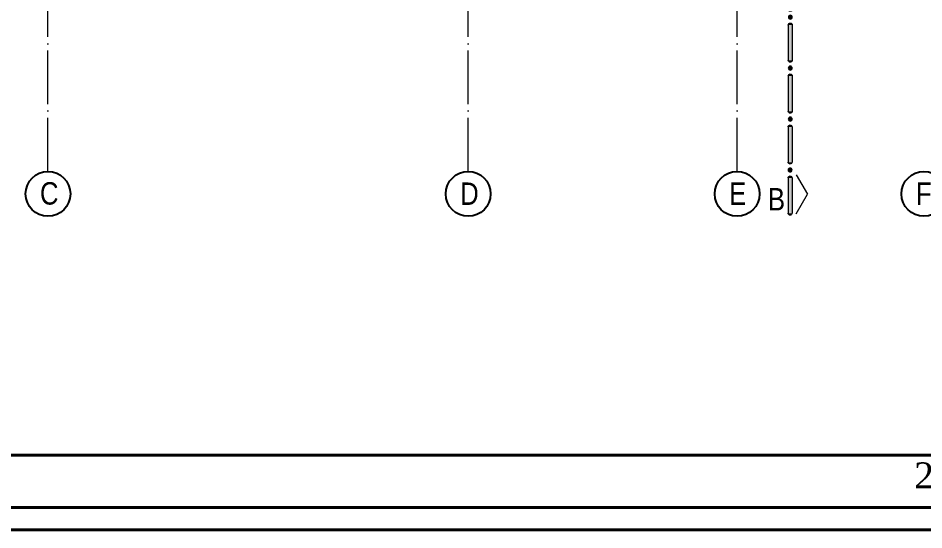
# Model space of a CAD drawing. Header units: millimetres. Extents: x 11587 to 81192, y -36083 to -25300.
# Drawn here: x 38209 to 39422, y -28300 to -27614 of the extents above; entities that cross this region are included whole.
import ezdxf

# ---------------------------------------------------------------- set-up
doc = ezdxf.new("R2010")
doc.units = ezdxf.units.MM
for name, pattern in [('AKS', [30, 24, -3, 0, -3]), ('IZDUSUM1', [20, 7.5, -5, 7.5, 0]), ('SEMBOL1', [260, 200, -15, 30, -15])]:
    doc.linetypes.add(name, pattern=pattern)
for name, color, linetype, lineweight in [('rtm-aks balon', 20, 'Continuous', 25), ('rtm-aks balon yazı', 7, 'Continuous', 20), ('rtm-aks yeni', 7, 'AKS', 20), ('rtm-antet yazı-03', 233, 'Continuous', 30), ('rtm-antet-02', 140, 'Continuous', 40), ('rtm-izdusum-üst ince', 8, 'IZDUSUM1', 5), ('rtm-sembol balon baslik', 242, 'Continuous', 20), ('rtm-sembol kesit gör yazı', 7, 'Continuous', 20)]:
    doc.layers.add(name, color=color, linetype=linetype, lineweight=lineweight)
doc.styles.add('A', font='times.ttf', dxfattribs={"height": 20})
doc.styles.add('AKSYAZI', font='ARIALN.TTF')
doc.styles.add('BASLIK', font='ARIALN.TTF')

# ---------------------------------------------------------------- blocks, each defined once
blk = doc.blocks.new('KK')
at = {"layer": 'rtm-sembol balon baslik', "linetype": 'SEMBOL1'}
for p in [(41231.3, 7543.2), (41283.8, 7543.2)]:
    blk.add_line(p, (41257.6, 7558.4), dxfattribs=at)
at = {"layer": 'rtm-sembol balon baslik'}
for p, q in [((41279.6, 7537.7), (41232.3, 7537.7)), ((41279.6, 7532.4), (41232.3, 7532.4)), ((41347.8, 7537.7), (41300.6, 7537.7)), ((41347.8, 7532.4), (41300.6, 7532.4)), ((41416.1, 7537.8), (41368.8, 7537.8)), ((41416.1, 7532.6), (41368.8, 7532.6)), ((41484.3, 7537.8), (41437.1, 7537.8)), ((41484.3, 7532.6), (41437.1, 7532.6)), ((41552.6, 7537.9), (41505.3, 7537.9)), ((41552.6, 7532.7), (41505.3, 7532.7)), ((41620.8, 7537.9), (41573.6, 7537.9)), ((41620.8, 7532.7), (41573.6, 7532.7))]:
    blk.add_line(p, q, dxfattribs=at)
at = {"layer": 'rtm-sembol balon baslik', "const_width": 2.62}
for points in [[(41232.3, 7536.4, 0.414214), (41231, 7535, 1)], [(41231, 7535, 0.414214), (41232.3, 7533.7, 1)], [(41279.6, 7533.7, 0.414214), (41280.9, 7535, 0.414214), (41279.6, 7536.4, 1)], [(41300.6, 7536.4, 0.414214), (41299.3, 7535, 1)], [(41299.3, 7535, 0.414214), (41300.6, 7533.7, 1)], [(41347.8, 7533.7, 0.414214), (41349.1, 7535, 0.414214), (41347.8, 7536.4, 1)], [(41368.8, 7536.5, 0.414214), (41367.5, 7535.2, 1)], [(41367.5, 7535.2, 0.414214), (41368.8, 7533.9, 1)], [(41416.1, 7533.9, 0.414214), (41417.4, 7535.2, 0.414214), (41416.1, 7536.5, 1)], [(41437.1, 7536.5, 0.414214), (41435.8, 7535.2, 1)], [(41435.8, 7535.2, 0.414214), (41437.1, 7533.9, 1)], [(41484.3, 7533.9, 0.414214), (41485.6, 7535.2, 0.414214), (41484.3, 7536.5, 1)], [(41505.3, 7536.6, 0.414214), (41504, 7535.3, 1)], [(41504, 7535.3, 0.414214), (41505.3, 7534, 1)], [(41552.6, 7534, 0.414214), (41553.9, 7535.3, 0.414214), (41552.6, 7536.6, 1)], [(41573.6, 7536.6, 0.414214), (41572.3, 7535.3, 1)], [(41572.3, 7535.3, 0.414214), (41573.6, 7534, 1)], [(41620.8, 7534, 0.414214), (41622.1, 7535.3, 0.414214), (41620.8, 7536.6, 1)]]:
    blk.add_lwpolyline(points, format="xyb", dxfattribs=at)
for points in [[(41288.8, 7535, 1), (41291.4, 7535, 1)], [(41357, 7535.2, 1), (41359.6, 7535.2, 1)], [(41425.3, 7535.2, 1), (41427.9, 7535.2, 1)], [(41493.5, 7535.3, 1), (41496.1, 7535.3, 1)], [(41561.8, 7535.3, 1), (41564.4, 7535.3, 1)]]:
    blk.add_lwpolyline(points, format="xyb", close=True, dxfattribs=at)
at = {"layer": 'rtm-sembol balon baslik'}
for centre in [(41290.1, 7535), (41358.3, 7535.2), (41426.6, 7535.2), (41494.8, 7535.3), (41563.1, 7535.3)]:
    blk.add_circle(centre, 2.62, dxfattribs=at)
for centre, start, end in [((41232.3, 7535), 90, 270), ((41279.6, 7535), 270, 90), ((41300.6, 7535), 90, 270), ((41347.8, 7535), 270, 90), ((41368.8, 7535.2), 90, 270), ((41416.1, 7535.2), 270, 90), ((41437.1, 7535.2), 90, 270), ((41484.3, 7535.2), 270, 90), ((41505.3, 7535.3), 90, 270), ((41552.6, 7535.3), 270, 90), ((41573.6, 7535.3), 90, 270), ((41620.8, 7535.3), 270, 90)]:
    blk.add_arc(centre, 2.62, start, end, dxfattribs=at)
for points in [[(41232.3, 7537.7), (41232.3, 7532.4), (41279.6, 7537.7), (41279.6, 7532.4)], [(41300.6, 7537.7), (41300.6, 7532.4), (41347.8, 7537.7), (41347.8, 7532.4)], [(41368.8, 7537.8), (41368.8, 7532.6), (41416.1, 7537.8), (41416.1, 7532.6)], [(41437.1, 7537.8), (41437.1, 7532.6), (41484.3, 7537.8), (41484.3, 7532.6)], [(41505.3, 7537.9), (41505.3, 7532.7), (41552.6, 7537.9), (41552.6, 7532.7)], [(41573.6, 7537.9), (41573.6, 7532.7), (41620.8, 7537.9), (41620.8, 7532.7)]]:
    blk.add_trace(points, dxfattribs=at)

msp = doc.modelspace()

# ---------------------------------------------------------------- linework, layer by layer
at = {"layer": 'rtm-aks balon'}
for centre in [(38249.09, -27849.55), (38811.59, -27849.55), (39171.59, -27849.55), (39421.59, -27849.55)]:
    msp.add_circle(centre, 30, dxfattribs=at)
at = {"layer": 'rtm-aks yeni', "ltscale": 3}
for p, q in [((38249.09, -27819.55), (38249.09, -25729.55)), ((38811.59, -27819.55), (38811.59, -25729.55)), ((39171.59, -27819.55), (39171.59, -25729.55))]:
    msp.add_line(p, q, dxfattribs=at)
at = {"layer": 'rtm-antet-02'}
for points in [[(36726.59, -25299.55), (36726.59, -28299.55), (42726.59, -28299.55), (42726.59, -25299.55), (36726.59, -25299.55)], [(36756.59, -28199.55), (42696.59, -28199.55)]]:
    msp.add_lwpolyline(points, dxfattribs=at)
msp.add_lwpolyline([(36756.59, -25329.55), (36756.59, -28269.55), (42696.59, -28269.55), (42696.59, -25329.55)], close=True, dxfattribs=at)

# ---------------------------------------------------------------- block references
at = {"layer": 'rtm-izdusum-üst ince', "xscale": -1, "rotation": 270}
msp.add_blockref('KK', (31707.52, -69107.75), dxfattribs=at)

# ---------------------------------------------------------------- texts
at = {"layer": 'rtm-aks balon yazı', "char_height": 30, "width": 27.7214, "attachment_point": 7, "style": 'AKSYAZI'}
for s, insert in [('C', (38238.35, -27864.32)), ('D', (38800.85, -27864.32)), ('E', (39160.85, -27864.32)), ('F', (39410.85, -27864.32))]:
    msp.add_mtext(s, dxfattribs=dict(at, insert=insert))
at = {"layer": 'rtm-antet yazı-03', "linetype": 'ByBlock', "insert": (39408.6, -28209.12), "char_height": 35, "width": 2134.432, "attachment_point": 1, "style": 'A'}
msp.add_mtext('2. KAT PLANI   ÖLÇEK:1/50', dxfattribs=at)
at = {"layer": 'rtm-sembol kesit gör yazı', "style": 'BASLIK'}
msp.add_text('B', height=30, dxfattribs=at).set_placement((39212.81, -27871.74))

doc.saveas('drawing.dxf')
